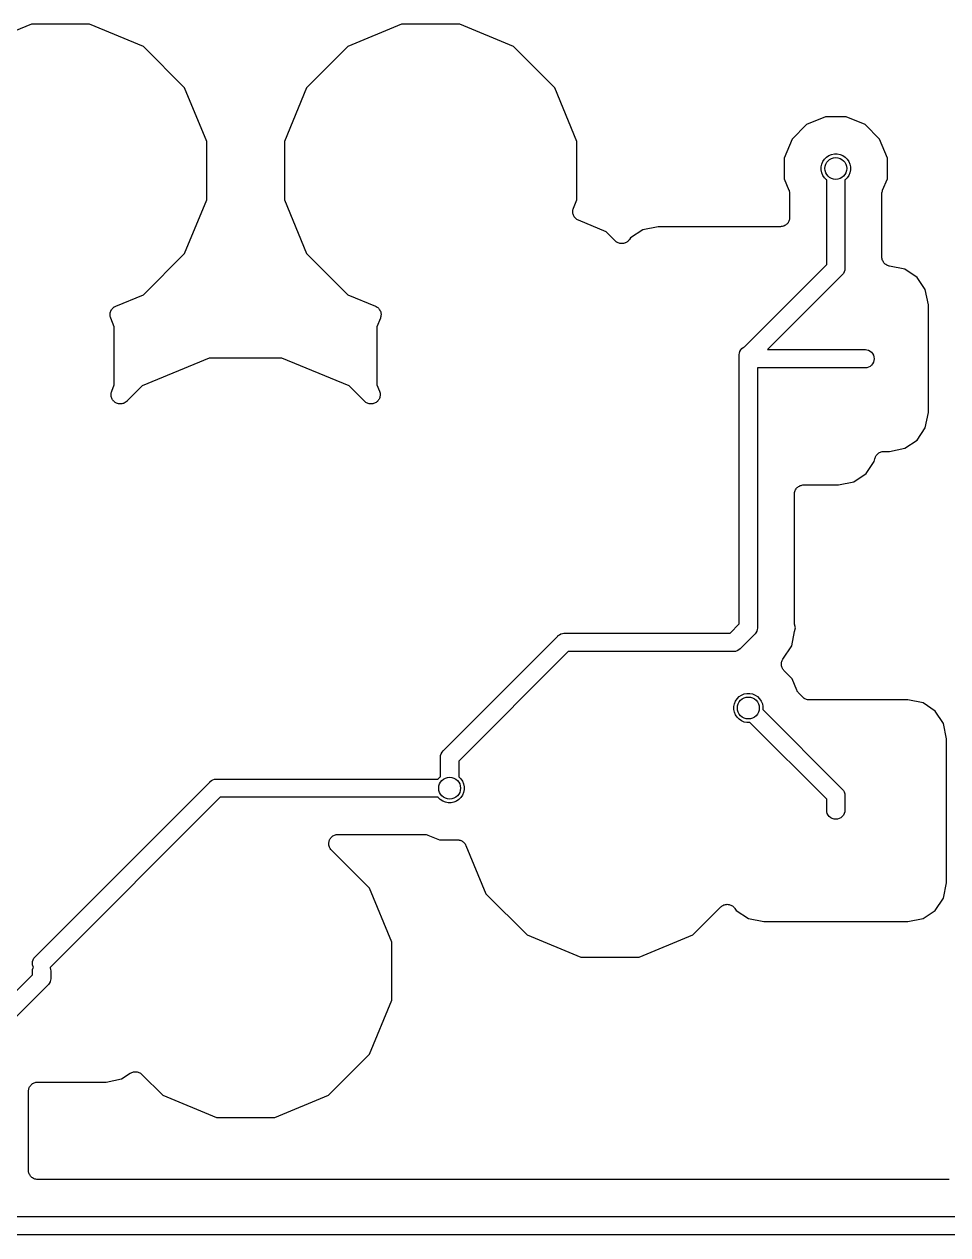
# Model space of a CAD drawing. Extents: x 0.4 to 11.3, y -7.9 to -0.4.
# Drawn here: x 6.124 to 6.624, y -2.194 to -1.54 of the extents above; entities that cross this region are included whole.
import ezdxf

# ---------------------------------------------------------------- set-up
doc = ezdxf.new("R2010")
doc.units = 0
doc.header["$MEASUREMENT"] = 0
doc.layers.add('BLACK', color=7, linetype='CONTINUOUS')

msp = doc.modelspace()

# ---------------------------------------------------------------- linework, layer by layer
at = {"layer": 'BLACK', "linetype": 'CONTINUOUS'}
for p, q in [((6.12837, -1.54024), (6.09931, -1.55227)), ((6.15982, -1.54024), (6.12837, -1.54024)), ((6.18888, -1.55227), (6.15982, -1.54024)), ((6.32837, -1.54024), (6.29931, -1.55227)), ((6.35982, -1.54024), (6.32837, -1.54024)), ((6.38888, -1.55227), (6.35982, -1.54024)), ((6.21111, -1.57451), (6.18888, -1.55227)), ((6.29931, -1.55227), (6.27707, -1.57451)), ((6.41111, -1.57451), (6.38888, -1.55227)), ((6.22315, -1.60357), (6.21111, -1.57451)), ((6.27707, -1.57451), (6.26504, -1.60357)), ((6.42315, -1.60357), (6.41111, -1.57451)), ((6.5472, -1.59448), (6.53936, -1.60232)), ((6.55745, -1.59024), (6.5472, -1.59448)), ((6.56854, -1.59024), (6.55745, -1.59024)), ((6.57878, -1.59448), (6.56854, -1.59024)), ((6.58662, -1.60232), (6.57878, -1.59448)), ((6.22315, -1.63502), (6.22315, -1.60357)), ((6.26504, -1.60357), (6.26504, -1.63502)), ((6.42315, -1.63502), (6.42315, -1.60357)), ((6.53936, -1.60232), (6.53512, -1.61257)), ((6.59087, -1.61257), (6.58662, -1.60232)), ((6.53512, -1.61257), (6.53512, -1.62365)), ((6.55542, -1.61581), (6.55601, -1.61438)), ((6.55601, -1.61438), (6.55688, -1.61309)), ((6.55688, -1.61309), (6.55797, -1.61199)), ((6.55797, -1.61199), (6.55926, -1.61113)), ((6.55926, -1.61113), (6.5607, -1.61054)), ((6.5607, -1.61054), (6.56222, -1.61024)), ((6.56222, -1.61024), (6.56377, -1.61024)), ((6.56377, -1.61024), (6.56529, -1.61054)), ((6.56529, -1.61054), (6.56672, -1.61113)), ((6.56672, -1.61113), (6.56801, -1.61199)), ((6.56801, -1.61199), (6.56911, -1.61309)), ((6.56911, -1.61309), (6.56997, -1.61438)), ((6.56997, -1.61438), (6.57056, -1.61581)), ((6.59087, -1.62365), (6.59087, -1.61257)), ((6.55512, -1.61733), (6.55542, -1.61581)), ((6.55512, -1.61889), (6.55512, -1.61733)), ((6.55542, -1.62041), (6.55512, -1.61889)), ((6.55601, -1.62184), (6.55542, -1.62041)), ((6.57056, -1.62041), (6.56997, -1.62184)), ((6.57056, -1.61581), (6.57087, -1.61733)), ((6.57087, -1.61889), (6.57056, -1.62041)), ((6.57087, -1.61733), (6.57087, -1.61889)), ((6.53512, -1.62365), (6.53769, -1.62986)), ((6.55688, -1.62313), (6.55601, -1.62184)), ((6.55797, -1.62423), (6.55688, -1.62313)), ((6.55807, -1.62429), (6.55797, -1.62423)), ((6.55807, -1.67001), (6.55807, -1.62429)), ((6.56801, -1.62423), (6.56791, -1.62429)), ((6.56791, -1.62429), (6.56791, -1.67181)), ((6.56911, -1.62313), (6.56801, -1.62423)), ((6.56997, -1.62184), (6.56911, -1.62313)), ((6.58829, -1.62986), (6.59087, -1.62365)), ((6.53769, -1.62986), (6.53769, -1.62987)), ((6.53769, -1.62987), (6.53769, -1.62987)), ((6.53769, -1.62987), (6.53769, -1.62987)), ((6.53769, -1.62987), (6.53772, -1.62993)), ((6.53772, -1.62993), (6.53784, -1.63037)), ((6.53784, -1.63037), (6.53798, -1.63081)), ((6.53798, -1.63081), (6.53798, -1.63084)), ((6.53798, -1.63084), (6.53799, -1.63087)), ((6.53799, -1.63087), (6.53803, -1.63132)), ((6.53803, -1.63132), (6.53807, -1.63178)), ((6.53807, -1.63178), (6.53807, -1.64459)), ((6.58791, -1.63171), (6.58796, -1.63125)), ((6.58791, -1.63177), (6.58791, -1.63171)), ((6.58791, -1.63178), (6.58791, -1.63177)), ((6.58791, -1.63177), (6.58791, -1.63177)), ((6.58791, -1.63177), (6.58791, -1.63177)), ((6.58791, -1.66593), (6.58791, -1.63178)), ((6.58796, -1.63125), (6.58801, -1.6308)), ((6.58801, -1.6308), (6.58802, -1.63077)), ((6.58802, -1.63074), (6.58816, -1.6303)), ((6.58802, -1.63077), (6.58802, -1.63074)), ((6.58816, -1.6303), (6.58829, -1.62986)), ((6.21111, -1.66407), (6.22315, -1.63502)), ((6.26504, -1.63502), (6.27707, -1.66407)), ((6.42093, -1.64097), (6.42098, -1.6405)), ((6.42098, -1.6405), (6.42099, -1.64048)), ((6.42099, -1.64046), (6.42113, -1.64002)), ((6.42099, -1.64048), (6.42099, -1.64046)), ((6.42113, -1.64002), (6.42127, -1.63957)), ((6.42127, -1.63957), (6.42315, -1.63502)), ((6.42088, -1.64147), (6.42089, -1.64145)), ((6.42093, -1.64194), (6.42088, -1.64147)), ((6.42089, -1.64144), (6.42093, -1.64097)), ((6.42089, -1.64145), (6.42089, -1.64144)), ((6.42097, -1.64241), (6.42093, -1.64194)), ((6.42098, -1.64242), (6.42097, -1.64241)), ((6.42098, -1.64244), (6.42098, -1.64242)), ((6.42111, -1.64289), (6.42098, -1.64244)), ((6.42125, -1.64334), (6.42111, -1.64289)), ((6.42125, -1.64336), (6.42125, -1.64334)), ((6.42126, -1.64338), (6.42125, -1.64336)), ((6.42148, -1.64379), (6.42126, -1.64338)), ((6.4217, -1.64421), (6.42148, -1.64379)), ((6.42171, -1.64422), (6.4217, -1.64421)), ((6.42172, -1.64424), (6.42171, -1.64422)), ((6.42202, -1.64461), (6.42172, -1.64424)), ((6.42231, -1.64497), (6.42202, -1.64461)), ((6.42232, -1.64498), (6.42231, -1.64497)), ((6.42233, -1.645), (6.42232, -1.64498)), ((6.42269, -1.6453), (6.42233, -1.645)), ((6.42305, -1.6456), (6.42269, -1.6453)), ((6.42307, -1.64561), (6.42305, -1.6456)), ((6.42308, -1.64562), (6.42307, -1.64561)), ((6.4235, -1.64584), (6.42308, -1.64562)), ((6.42391, -1.64607), (6.4235, -1.64584)), ((6.42394, -1.64608), (6.42391, -1.64607)), ((6.42394, -1.64609), (6.42394, -1.64608)), ((6.42394, -1.64608), (6.42394, -1.64608)), ((6.42397, -1.6461), (6.42394, -1.64609)), ((6.43888, -1.65227), (6.42397, -1.6461)), ((6.53744, -1.64697), (6.53722, -1.64738)), ((6.53767, -1.64656), (6.53744, -1.64697)), ((6.53768, -1.64653), (6.53767, -1.64654)), ((6.53767, -1.64654), (6.53767, -1.64656)), ((6.53782, -1.64607), (6.53768, -1.64653)), ((6.53796, -1.64563), (6.53782, -1.64607)), ((6.53797, -1.64559), (6.53796, -1.64561)), ((6.53796, -1.64561), (6.53796, -1.64563)), ((6.53802, -1.64513), (6.53797, -1.64559)), ((6.53807, -1.64466), (6.53802, -1.64513)), ((6.53807, -1.64459), (6.53807, -1.64462)), ((6.53807, -1.64462), (6.53807, -1.64462)), ((6.53807, -1.64462), (6.53807, -1.64463)), ((6.53807, -1.64463), (6.53807, -1.64466)), ((6.44386, -1.65726), (6.43888, -1.65227)), ((6.45873, -1.65124), (6.45212, -1.65566)), ((6.46703, -1.64959), (6.45873, -1.65124)), ((6.53307, -1.64959), (6.46703, -1.64959)), ((6.53354, -1.64954), (6.53307, -1.64959)), ((6.53401, -1.6495), (6.53354, -1.64954)), ((6.53402, -1.6495), (6.53401, -1.6495)), ((6.53404, -1.64949), (6.53402, -1.6495)), ((6.53449, -1.64936), (6.53404, -1.64949)), ((6.53494, -1.64922), (6.53449, -1.64936)), ((6.53496, -1.64922), (6.53494, -1.64922)), ((6.53498, -1.64921), (6.53496, -1.64922)), ((6.53539, -1.64899), (6.53498, -1.64921)), ((6.53581, -1.64877), (6.53539, -1.64899)), ((6.53582, -1.64876), (6.53581, -1.64877)), ((6.53584, -1.64875), (6.53582, -1.64876)), ((6.5362, -1.64846), (6.53584, -1.64875)), ((6.53657, -1.64816), (6.5362, -1.64846)), ((6.53658, -1.64815), (6.53657, -1.64816)), ((6.53659, -1.64814), (6.53658, -1.64815)), ((6.53689, -1.64777), (6.53659, -1.64814)), ((6.5372, -1.64741), (6.53689, -1.64777)), ((6.53722, -1.64738), (6.5372, -1.6474)), ((6.5372, -1.6474), (6.5372, -1.64741)), ((6.44423, -1.65756), (6.44386, -1.65726)), ((6.44459, -1.65786), (6.44423, -1.65756)), ((6.4446, -1.65787), (6.44459, -1.65786)), ((6.44462, -1.65788), (6.4446, -1.65787)), ((6.44503, -1.6581), (6.44462, -1.65788)), ((6.44545, -1.65833), (6.44503, -1.6581)), ((6.44546, -1.65833), (6.44545, -1.65833)), ((6.44548, -1.65834), (6.44546, -1.65833)), ((6.44593, -1.65848), (6.44548, -1.65834)), ((6.44638, -1.65862), (6.44593, -1.65848)), ((6.44639, -1.65862), (6.44638, -1.65862)), ((6.44641, -1.65862), (6.44639, -1.65862)), ((6.44688, -1.65867), (6.44641, -1.65862)), ((6.44735, -1.65872), (6.44688, -1.65867)), ((6.44736, -1.65872), (6.44735, -1.65872)), ((6.44738, -1.65872), (6.44736, -1.65872)), ((6.44785, -1.65868), (6.44738, -1.65872)), ((6.44832, -1.65864), (6.44785, -1.65868)), ((6.44834, -1.65863), (6.44832, -1.65864)), ((6.44835, -1.65863), (6.44834, -1.65863)), ((6.4488, -1.6585), (6.44835, -1.65863)), ((6.44926, -1.65836), (6.4488, -1.6585)), ((6.44927, -1.65836), (6.44926, -1.65836)), ((6.44929, -1.65835), (6.44927, -1.65836)), ((6.44971, -1.65813), (6.44929, -1.65835)), ((6.45012, -1.65791), (6.44971, -1.65813)), ((6.45014, -1.6579), (6.45012, -1.65791)), ((6.45015, -1.6579), (6.45014, -1.6579)), ((6.45052, -1.6576), (6.45015, -1.6579)), ((6.45089, -1.6573), (6.45052, -1.6576)), ((6.4509, -1.65729), (6.45089, -1.6573)), ((6.45091, -1.65728), (6.4509, -1.65729)), ((6.45121, -1.65692), (6.45091, -1.65728)), ((6.45152, -1.65656), (6.45121, -1.65692)), ((6.45153, -1.65653), (6.45152, -1.65656)), ((6.45155, -1.6565), (6.45153, -1.65653)), ((6.45153, -1.65653), (6.45153, -1.65653)), ((6.45153, -1.65653), (6.45153, -1.65653)), ((6.45212, -1.65566), (6.45155, -1.6565)), ((6.18888, -1.68631), (6.21111, -1.66407)), ((6.27707, -1.66407), (6.29931, -1.68631)), ((6.58796, -1.66639), (6.58791, -1.66593)), ((6.588, -1.66686), (6.58796, -1.66639)), ((6.51363, -1.71445), (6.55807, -1.67001)), ((6.56784, -1.67301), (6.56756, -1.67394)), ((6.56791, -1.67229), (6.56784, -1.67301)), ((6.56791, -1.67181), (6.56794, -1.67205)), ((6.56794, -1.67205), (6.56791, -1.67229)), ((6.56791, -1.67229), (6.56791, -1.67229)), ((6.58801, -1.66688), (6.588, -1.66686)), ((6.58801, -1.6669), (6.58801, -1.66688)), ((6.58814, -1.66734), (6.58801, -1.6669)), ((6.58828, -1.6678), (6.58814, -1.66734)), ((6.58828, -1.66781), (6.58828, -1.6678)), ((6.58829, -1.66783), (6.58828, -1.66781)), ((6.58851, -1.66824), (6.58829, -1.66783)), ((6.58873, -1.66866), (6.58851, -1.66824)), ((6.58874, -1.66868), (6.58873, -1.66866)), ((6.58875, -1.66869), (6.58874, -1.66868)), ((6.58904, -1.66906), (6.58875, -1.66869)), ((6.58934, -1.66942), (6.58904, -1.66906)), ((6.58935, -1.66944), (6.58934, -1.66942)), ((6.58937, -1.66945), (6.58935, -1.66944)), ((6.58973, -1.66975), (6.58937, -1.66945)), ((6.59008, -1.67005), (6.58973, -1.66975)), ((6.5901, -1.67006), (6.59008, -1.67005)), ((6.59012, -1.67007), (6.5901, -1.67006)), ((6.59053, -1.67029), (6.59012, -1.67007)), ((6.59094, -1.67052), (6.59053, -1.67029)), ((6.59096, -1.67053), (6.59094, -1.67052)), ((6.59098, -1.67054), (6.59096, -1.67053)), ((6.59142, -1.67067), (6.59098, -1.67054)), ((6.59187, -1.67082), (6.59142, -1.67067)), ((6.59191, -1.67082), (6.59187, -1.67082)), ((6.59191, -1.67083), (6.59191, -1.67082)), ((6.59194, -1.67083), (6.59191, -1.67083)), ((6.59191, -1.67083), (6.59191, -1.67083)), ((6.60032, -1.6725), (6.59194, -1.67083)), ((6.60694, -1.67692), (6.60032, -1.6725)), ((6.5663, -1.6757), (6.52605, -1.71594)), ((6.56649, -1.67554), (6.5663, -1.6757)), ((6.56664, -1.67536), (6.56649, -1.67554)), ((6.5671, -1.67479), (6.56664, -1.67536)), ((6.56664, -1.67536), (6.56664, -1.67536)), ((6.56712, -1.67477), (6.5671, -1.67479)), ((6.56756, -1.67394), (6.56712, -1.67477)), ((6.61136, -1.68353), (6.60694, -1.67692)), ((6.17397, -1.69248), (6.18888, -1.68631)), ((6.29931, -1.68631), (6.31422, -1.69248)), ((6.61301, -1.69183), (6.61136, -1.68353)), ((6.17274, -1.69325), (6.17311, -1.69294)), ((6.17311, -1.69294), (6.17313, -1.69294)), ((6.17313, -1.69294), (6.17314, -1.69292)), ((6.17314, -1.69292), (6.17355, -1.69271)), ((6.17355, -1.69271), (6.17397, -1.69248)), ((6.31422, -1.69248), (6.31425, -1.6925)), ((6.31425, -1.6925), (6.31425, -1.6925)), ((6.31425, -1.6925), (6.31425, -1.6925)), ((6.31425, -1.6925), (6.31428, -1.69251)), ((6.31428, -1.69251), (6.31469, -1.69274)), ((6.31469, -1.69274), (6.31511, -1.69296)), ((6.31511, -1.69296), (6.31512, -1.69297)), ((6.31512, -1.69297), (6.31514, -1.69298)), ((6.61301, -1.7499), (6.61301, -1.69183)), ((6.17088, -1.69708), (6.17089, -1.69706)), ((6.17093, -1.69755), (6.17088, -1.69708)), ((6.17089, -1.69704), (6.17094, -1.69658)), ((6.17089, -1.69706), (6.17089, -1.69704)), ((6.17097, -1.69802), (6.17093, -1.69755)), ((6.17094, -1.69658), (6.17099, -1.69611)), ((6.17097, -1.69803), (6.17097, -1.69802)), ((6.17097, -1.69805), (6.17097, -1.69803)), ((6.17111, -1.6985), (6.17097, -1.69805)), ((6.17099, -1.69607), (6.17113, -1.69563)), ((6.17099, -1.69609), (6.17099, -1.69607)), ((6.17099, -1.69611), (6.17099, -1.69609)), ((6.17124, -1.69895), (6.17111, -1.6985)), ((6.17113, -1.69563), (6.17127, -1.69517)), ((6.17125, -1.69898), (6.17124, -1.69895)), ((6.17125, -1.69899), (6.17125, -1.69898)), ((6.17127, -1.69902), (6.17125, -1.69899)), ((6.17125, -1.69899), (6.17125, -1.69899)), ((6.17127, -1.69517), (6.17128, -1.69516)), ((6.17315, -1.70357), (6.17127, -1.69902)), ((6.17128, -1.69516), (6.17129, -1.69514)), ((6.17129, -1.69514), (6.17151, -1.69473)), ((6.17151, -1.69473), (6.17173, -1.69432)), ((6.17173, -1.69432), (6.17175, -1.6943)), ((6.17175, -1.69429), (6.17205, -1.69393)), ((6.17175, -1.6943), (6.17175, -1.69429)), ((6.17205, -1.69393), (6.17236, -1.69356)), ((6.17236, -1.69356), (6.17237, -1.69355)), ((6.17237, -1.69355), (6.17238, -1.69354)), ((6.17238, -1.69354), (6.17274, -1.69325)), ((6.31692, -1.69902), (6.31504, -1.70357)), ((6.31514, -1.69298), (6.31549, -1.69329)), ((6.31549, -1.69329), (6.31586, -1.69359)), ((6.31586, -1.69359), (6.31587, -1.6936)), ((6.31587, -1.6936), (6.31588, -1.69361)), ((6.31588, -1.69361), (6.31617, -1.69398)), ((6.31617, -1.69398), (6.31647, -1.69434)), ((6.31647, -1.69434), (6.31648, -1.69436)), ((6.31648, -1.69436), (6.31649, -1.69437)), ((6.31649, -1.69437), (6.31671, -1.69479)), ((6.31671, -1.69479), (6.31693, -1.69521)), ((6.31706, -1.69857), (6.31692, -1.69902)), ((6.31693, -1.69521), (6.31694, -1.69522)), ((6.31694, -1.69522), (6.31694, -1.69524)), ((6.31694, -1.69524), (6.31708, -1.69569)), ((6.3172, -1.69812), (6.31706, -1.69857)), ((6.31708, -1.69569), (6.31721, -1.69614)), ((6.31721, -1.69808), (6.3172, -1.6981)), ((6.3172, -1.6981), (6.3172, -1.69812)), ((6.31721, -1.69614), (6.31721, -1.69616)), ((6.31721, -1.69616), (6.31722, -1.69618)), ((6.31725, -1.69761), (6.31721, -1.69808)), ((6.31722, -1.69618), (6.31726, -1.69664)), ((6.3173, -1.69715), (6.31725, -1.69761)), ((6.31726, -1.69664), (6.3173, -1.69711)), ((6.3173, -1.69711), (6.3173, -1.69713)), ((6.3173, -1.69713), (6.3173, -1.69715)), ((6.17315, -1.73502), (6.17315, -1.70357)), ((6.31504, -1.70357), (6.31504, -1.73502)), ((6.5108, -1.71929), (6.51083, -1.71905)), ((6.51083, -1.71866), (6.5109, -1.71793)), ((6.51083, -1.71905), (6.51083, -1.71866)), ((6.5109, -1.71793), (6.51118, -1.71701)), ((6.51118, -1.71701), (6.51164, -1.71615)), ((6.51164, -1.71615), (6.51225, -1.7154)), ((6.51225, -1.7154), (6.513, -1.71479)), ((6.513, -1.71479), (6.51363, -1.71445)), ((6.52605, -1.71594), (6.57898, -1.71594)), ((6.57898, -1.71594), (6.5797, -1.71602)), ((6.5797, -1.71602), (6.58063, -1.7163)), ((6.58063, -1.7163), (6.58149, -1.71675)), ((6.58149, -1.71675), (6.58224, -1.71737)), ((6.58224, -1.71737), (6.58285, -1.71812)), ((6.58285, -1.71812), (6.58331, -1.71897)), ((6.58331, -1.71897), (6.58359, -1.7199)), ((6.22445, -1.72055), (6.18816, -1.73558)), ((6.26374, -1.72055), (6.22445, -1.72055)), ((6.30003, -1.73558), (6.26374, -1.72055)), ((6.51083, -1.71953), (6.5108, -1.71929)), ((6.51083, -1.8641), (6.51083, -1.71953)), ((6.58063, -1.72543), (6.5797, -1.72572)), ((6.58149, -1.72498), (6.58063, -1.72543)), ((6.58224, -1.72436), (6.58149, -1.72498)), ((6.58285, -1.72361), (6.58224, -1.72436)), ((6.58331, -1.72276), (6.58285, -1.72361)), ((6.58359, -1.72183), (6.58331, -1.72276)), ((6.58359, -1.7199), (6.58369, -1.72087)), ((6.58369, -1.72087), (6.58359, -1.72183)), ((6.57898, -1.72579), (6.52067, -1.72579)), ((6.52067, -1.72579), (6.52067, -1.8659)), ((6.5797, -1.72572), (6.57898, -1.72579)), ((6.17161, -1.73885), (6.17175, -1.73839)), ((6.17175, -1.73839), (6.17315, -1.73502)), ((6.18816, -1.73558), (6.17991, -1.74384)), ((6.30828, -1.74384), (6.30003, -1.73558)), ((6.31504, -1.73502), (6.31644, -1.73839)), ((6.31644, -1.73839), (6.31646, -1.73845)), ((6.31646, -1.73845), (6.31646, -1.73845)), ((6.31646, -1.73845), (6.31646, -1.73845)), ((6.31646, -1.73845), (6.31646, -1.73845)), ((6.31646, -1.73845), (6.3166, -1.73892)), ((6.17137, -1.74029), (6.17142, -1.7398)), ((6.17142, -1.74079), (6.17137, -1.74029)), ((6.17137, -1.74029), (6.17137, -1.74029)), ((6.17137, -1.74029), (6.17137, -1.74029)), ((6.17142, -1.7398), (6.17147, -1.73932)), ((6.17146, -1.74126), (6.17142, -1.74079)), ((6.17147, -1.74127), (6.17146, -1.74126)), ((6.17146, -1.74126), (6.17146, -1.74126)), ((6.17147, -1.73932), (6.17161, -1.73885)), ((6.17147, -1.73932), (6.17147, -1.73932)), ((6.17147, -1.73932), (6.17147, -1.73932)), ((6.1716, -1.74172), (6.17147, -1.74127)), ((6.17174, -1.74219), (6.1716, -1.74172)), ((6.17174, -1.7422), (6.17174, -1.74219)), ((6.17175, -1.7422), (6.17174, -1.7422)), ((6.17196, -1.74261), (6.17175, -1.7422)), ((6.1722, -1.74306), (6.17196, -1.74261)), ((6.1725, -1.74343), (6.1722, -1.74306)), ((6.1722, -1.74306), (6.1722, -1.74306)), ((6.1722, -1.74306), (6.1722, -1.74306)), ((6.17281, -1.74381), (6.1725, -1.74343)), ((6.17281, -1.74382), (6.17281, -1.74381)), ((6.17282, -1.74382), (6.17281, -1.74382)), ((6.17319, -1.74413), (6.17282, -1.74382)), ((6.17356, -1.74444), (6.17319, -1.74413)), ((6.17357, -1.74444), (6.17356, -1.74444)), ((6.17356, -1.74444), (6.17356, -1.74444)), ((6.17399, -1.74467), (6.17357, -1.74444)), ((6.17442, -1.74491), (6.17399, -1.74467)), ((6.17443, -1.74491), (6.17442, -1.74491)), ((6.17442, -1.74491), (6.17442, -1.74491)), ((6.17488, -1.74505), (6.17443, -1.74491)), ((6.17535, -1.7452), (6.17488, -1.74505)), ((6.17536, -1.7452), (6.17535, -1.7452)), ((6.17535, -1.7452), (6.17535, -1.7452)), ((6.17584, -1.74525), (6.17536, -1.7452)), ((6.17632, -1.7453), (6.17584, -1.74525)), ((6.17681, -1.74526), (6.17633, -1.7453)), ((6.17729, -1.74522), (6.17681, -1.74526)), ((6.1773, -1.74522), (6.17729, -1.74522)), ((6.17776, -1.74508), (6.1773, -1.74522)), ((6.1773, -1.74522), (6.1773, -1.74522)), ((6.17823, -1.74495), (6.17776, -1.74508)), ((6.17824, -1.74494), (6.17823, -1.74494)), ((6.17823, -1.74494), (6.17823, -1.74495)), ((6.17866, -1.74472), (6.17824, -1.74494)), ((6.17909, -1.7445), (6.17866, -1.74472)), ((6.1791, -1.74449), (6.17909, -1.7445)), ((6.17948, -1.74419), (6.1791, -1.74449)), ((6.1791, -1.74449), (6.1791, -1.74449)), ((6.17986, -1.74389), (6.17948, -1.74419)), ((6.17991, -1.74384), (6.17986, -1.74388)), ((6.17986, -1.74388), (6.17986, -1.74388)), ((6.17986, -1.74388), (6.17986, -1.74388)), ((6.17986, -1.74388), (6.17986, -1.74389)), ((6.30866, -1.74415), (6.30828, -1.74384)), ((6.30903, -1.74445), (6.30866, -1.74415)), ((6.30903, -1.74446), (6.30903, -1.74445)), ((6.30904, -1.74446), (6.30903, -1.74446)), ((6.30946, -1.74468), (6.30904, -1.74446)), ((6.30989, -1.74492), (6.30946, -1.74468)), ((6.3099, -1.74492), (6.30989, -1.74492)), ((6.30989, -1.74492), (6.30989, -1.74492)), ((6.31037, -1.74507), (6.3099, -1.74492)), ((6.31082, -1.7452), (6.31037, -1.74507)), ((6.31083, -1.7452), (6.31082, -1.7452)), ((6.31082, -1.7452), (6.31082, -1.7452)), ((6.31132, -1.74525), (6.31083, -1.7452)), ((6.31179, -1.7453), (6.31132, -1.74525)), ((6.31227, -1.74526), (6.3118, -1.7453)), ((6.31276, -1.74521), (6.31227, -1.74526)), ((6.31277, -1.74521), (6.31276, -1.74521)), ((6.31323, -1.74507), (6.31277, -1.74521)), ((6.31277, -1.74521), (6.31277, -1.74521)), ((6.3137, -1.74494), (6.31323, -1.74507)), ((6.31371, -1.74493), (6.3137, -1.74493)), ((6.3137, -1.74493), (6.3137, -1.74494)), ((6.31415, -1.7447), (6.31371, -1.74493)), ((6.31456, -1.74448), (6.31415, -1.7447)), ((6.31457, -1.74448), (6.31456, -1.74448)), ((6.31497, -1.74416), (6.31457, -1.74448)), ((6.31457, -1.74448), (6.31457, -1.74448)), ((6.31532, -1.74387), (6.31497, -1.74416)), ((6.31533, -1.74386), (6.31532, -1.74387)), ((6.31532, -1.74387), (6.31532, -1.74387)), ((6.31565, -1.74348), (6.31533, -1.74386)), ((6.31595, -1.74312), (6.31565, -1.74348)), ((6.31619, -1.74269), (6.31595, -1.74311)), ((6.31595, -1.74311), (6.31595, -1.74312)), ((6.31595, -1.74312), (6.31595, -1.74312)), ((6.31642, -1.74227), (6.31619, -1.74269)), ((6.31657, -1.74179), (6.31642, -1.74226)), ((6.31642, -1.74226), (6.31642, -1.74226)), ((6.31642, -1.74226), (6.31642, -1.74227)), ((6.31671, -1.74133), (6.31657, -1.74179)), ((6.3166, -1.73892), (6.31673, -1.73938)), ((6.31677, -1.74083), (6.31671, -1.74133)), ((6.31671, -1.74133), (6.31671, -1.74133)), ((6.31671, -1.74133), (6.31671, -1.74133)), ((6.31673, -1.73938), (6.31673, -1.73939)), ((6.31673, -1.73939), (6.31673, -1.73939)), ((6.31673, -1.73939), (6.31677, -1.73986)), ((6.31677, -1.73986), (6.31682, -1.74036)), ((6.31682, -1.74036), (6.31677, -1.74083)), ((6.31682, -1.74036), (6.31682, -1.74036)), ((6.31682, -1.74036), (6.31682, -1.74036)), ((6.17633, -1.7453), (6.17632, -1.7453)), ((6.17632, -1.7453), (6.17632, -1.7453)), ((6.3118, -1.7453), (6.31179, -1.7453)), ((6.3118, -1.7453), (6.3118, -1.7453)), ((6.61136, -1.7582), (6.61301, -1.7499)), ((6.60694, -1.76481), (6.61136, -1.7582)), ((6.60032, -1.76923), (6.60694, -1.76481)), ((6.58667, -1.77148), (6.58708, -1.77126)), ((6.58708, -1.77126), (6.5871, -1.77126)), ((6.5871, -1.77126), (6.58711, -1.77125)), ((6.58711, -1.77125), (6.58757, -1.77111)), ((6.58757, -1.77111), (6.58801, -1.77098)), ((6.58801, -1.77098), (6.58803, -1.77098)), ((6.58803, -1.77098), (6.58805, -1.77097)), ((6.58805, -1.77097), (6.58852, -1.77093)), ((6.58852, -1.77093), (6.58898, -1.77088)), ((6.58898, -1.77088), (6.59203, -1.77088)), ((6.59203, -1.77088), (6.60032, -1.76923)), ((6.57938, -1.78292), (6.5838, -1.77631)), ((6.5838, -1.77631), (6.58408, -1.77491)), ((6.58408, -1.77488), (6.58409, -1.77484)), ((6.58408, -1.77491), (6.58408, -1.77488)), ((6.58408, -1.77488), (6.58408, -1.77488)), ((6.58408, -1.77488), (6.58408, -1.77488)), ((6.58409, -1.77484), (6.58424, -1.77439)), ((6.58424, -1.77439), (6.58437, -1.77395)), ((6.58437, -1.77395), (6.58438, -1.77393)), ((6.58438, -1.77393), (6.58439, -1.77391)), ((6.58439, -1.77391), (6.58462, -1.7735)), ((6.58462, -1.7735), (6.58484, -1.77309)), ((6.58484, -1.77309), (6.58485, -1.77307)), ((6.58485, -1.77307), (6.58486, -1.77306)), ((6.58486, -1.77306), (6.58516, -1.7727)), ((6.58516, -1.7727), (6.58546, -1.77234)), ((6.58546, -1.77234), (6.58547, -1.77232)), ((6.58547, -1.77232), (6.58549, -1.77231)), ((6.58549, -1.77231), (6.58585, -1.77201)), ((6.58585, -1.77201), (6.58622, -1.77172)), ((6.58622, -1.77172), (6.58623, -1.77171)), ((6.58623, -1.77171), (6.58625, -1.7717)), ((6.58625, -1.7717), (6.58667, -1.77148)), ((6.57276, -1.78734), (6.57938, -1.78292)), ((6.54154, -1.79117), (6.54185, -1.79081)), ((6.54185, -1.79081), (6.54215, -1.79045)), ((6.54215, -1.79045), (6.54216, -1.79043)), ((6.54216, -1.79043), (6.54217, -1.79042)), ((6.54217, -1.79042), (6.54254, -1.79013)), ((6.54254, -1.79013), (6.5429, -1.78983)), ((6.5429, -1.78983), (6.54292, -1.78982)), ((6.54292, -1.78982), (6.54293, -1.78981)), ((6.54293, -1.78981), (6.54335, -1.78959)), ((6.54335, -1.78959), (6.54376, -1.78937)), ((6.54376, -1.78937), (6.54378, -1.78937)), ((6.54378, -1.78937), (6.5438, -1.78936)), ((6.5438, -1.78936), (6.54425, -1.78923)), ((6.54425, -1.78923), (6.5447, -1.78909)), ((6.5447, -1.78909), (6.54472, -1.78909)), ((6.54472, -1.78909), (6.54473, -1.78908)), ((6.54473, -1.78908), (6.5452, -1.78904)), ((6.5452, -1.78904), (6.54567, -1.78899)), ((6.54567, -1.78899), (6.56447, -1.78899)), ((6.56447, -1.78899), (6.57276, -1.78734)), ((6.54067, -1.79392), (6.54072, -1.79345)), ((6.54067, -1.79396), (6.54067, -1.79392)), ((6.54067, -1.79399), (6.54067, -1.79396)), ((6.54067, -1.79396), (6.54067, -1.79396)), ((6.54067, -1.79396), (6.54067, -1.79396)), ((6.54067, -1.86319), (6.54067, -1.79399)), ((6.54072, -1.79345), (6.54077, -1.79299)), ((6.54077, -1.79299), (6.54078, -1.79297)), ((6.54078, -1.79295), (6.54092, -1.79251)), ((6.54078, -1.79297), (6.54078, -1.79295)), ((6.54092, -1.79251), (6.54106, -1.79206)), ((6.54106, -1.79206), (6.54107, -1.79204)), ((6.54107, -1.79202), (6.5413, -1.79161)), ((6.54107, -1.79204), (6.54107, -1.79202)), ((6.5413, -1.79161), (6.54152, -1.7912)), ((6.54152, -1.7912), (6.54154, -1.79118)), ((6.54154, -1.79118), (6.54154, -1.79117)), ((6.41362, -1.8699), (6.41448, -1.86945)), ((6.41448, -1.86945), (6.4154, -1.86917)), ((6.4154, -1.86917), (6.41613, -1.86909)), ((6.41613, -1.86909), (6.41637, -1.86907)), ((6.41613, -1.86909), (6.41613, -1.86909)), ((6.41637, -1.86907), (6.41661, -1.86909)), ((6.41661, -1.86909), (6.50584, -1.86909)), ((6.50584, -1.86909), (6.51083, -1.8641)), ((6.51941, -1.86943), (6.51924, -1.86964)), ((6.51986, -1.86889), (6.51941, -1.86943)), ((6.52032, -1.86803), (6.51986, -1.86889)), ((6.52035, -1.86791), (6.52032, -1.86803)), ((6.5206, -1.86711), (6.52035, -1.86791)), ((6.52067, -1.86638), (6.5206, -1.86711)), ((6.52067, -1.8659), (6.52069, -1.86614)), ((6.52069, -1.86614), (6.52067, -1.86638)), ((6.52067, -1.86638), (6.52067, -1.86638)), ((6.53922, -1.87587), (6.54077, -1.86811)), ((6.54071, -1.86365), (6.54067, -1.86319)), ((6.54075, -1.8641), (6.54071, -1.86365)), ((6.54077, -1.86417), (6.54075, -1.8641)), ((6.54116, -1.86614), (6.54077, -1.86417)), ((6.54077, -1.86811), (6.54116, -1.86614)), ((6.54077, -1.86811), (6.54077, -1.86811)), ((6.35102, -1.9324), (6.41272, -1.87071)), ((6.41272, -1.87071), (6.41287, -1.87052)), ((6.41287, -1.87052), (6.41306, -1.87037)), ((6.41306, -1.87037), (6.41362, -1.8699)), ((6.41306, -1.87037), (6.41306, -1.87037)), ((6.41362, -1.8699), (6.41362, -1.8699)), ((6.41362, -1.8699), (6.41362, -1.8699)), ((6.51906, -1.86979), (6.51152, -1.87732)), ((6.51924, -1.86964), (6.51906, -1.86979)), ((6.53444, -1.88303), (6.53922, -1.87587)), ((6.41841, -1.87894), (6.35925, -1.93809)), ((6.50763, -1.87894), (6.41841, -1.87894)), ((6.50787, -1.87896), (6.50763, -1.87894)), ((6.50812, -1.87894), (6.50787, -1.87896)), ((6.50884, -1.87887), (6.50812, -1.87894)), ((6.50812, -1.87894), (6.50812, -1.87894)), ((6.50977, -1.87858), (6.50884, -1.87887)), ((6.51062, -1.87813), (6.50977, -1.87858)), ((6.51137, -1.87751), (6.51062, -1.87813)), ((6.51152, -1.87732), (6.51137, -1.87751)), ((6.5336, -1.88575), (6.53365, -1.88529)), ((6.5336, -1.88577), (6.5336, -1.88575)), ((6.5336, -1.88579), (6.5336, -1.88577)), ((6.53364, -1.88626), (6.5336, -1.88579)), ((6.53368, -1.88672), (6.53364, -1.88626)), ((6.53365, -1.88529), (6.53369, -1.88482)), ((6.53369, -1.88674), (6.53368, -1.88672)), ((6.53369, -1.88482), (6.5337, -1.8848)), ((6.53369, -1.88676), (6.53369, -1.88674)), ((6.53382, -1.88721), (6.53369, -1.88676)), ((6.5337, -1.88478), (6.53384, -1.88433)), ((6.5337, -1.8848), (6.5337, -1.88478)), ((6.53395, -1.88766), (6.53382, -1.88721)), ((6.53384, -1.88433), (6.53398, -1.88389)), ((6.53396, -1.88768), (6.53395, -1.88766)), ((6.53397, -1.8877), (6.53396, -1.88768)), ((6.53419, -1.88811), (6.53397, -1.8877)), ((6.53398, -1.88389), (6.53399, -1.88387)), ((6.53399, -1.88385), (6.53422, -1.88344)), ((6.53399, -1.88387), (6.53399, -1.88385)), ((6.5344, -1.88853), (6.53419, -1.88811)), ((6.53422, -1.88344), (6.53444, -1.88303)), ((6.53441, -1.88854), (6.5344, -1.88853)), ((6.53442, -1.88856), (6.53441, -1.88854)), ((6.53472, -1.88892), (6.53442, -1.88856)), ((6.53501, -1.88929), (6.53472, -1.88892)), ((6.53504, -1.88932), (6.53501, -1.88929)), ((6.53506, -1.88934), (6.53504, -1.88932)), ((6.53504, -1.88932), (6.53504, -1.88932)), ((6.53504, -1.88932), (6.53504, -1.88932)), ((6.53938, -1.89366), (6.53506, -1.88934)), ((6.54195, -1.89987), (6.53938, -1.89366)), ((6.51202, -1.90247), (6.51345, -1.90188)), ((6.51345, -1.90188), (6.51497, -1.90157)), ((6.51497, -1.90157), (6.51652, -1.90157)), ((6.51652, -1.90157), (6.51804, -1.90188)), ((6.51804, -1.90188), (6.51948, -1.90247)), ((6.54217, -1.90027), (6.54195, -1.89987)), ((6.54238, -1.90068), (6.54217, -1.90027)), ((6.5424, -1.9007), (6.54238, -1.90068)), ((6.54241, -1.90073), (6.5424, -1.9007)), ((6.5427, -1.90108), (6.54241, -1.90073)), ((6.54299, -1.90144), (6.5427, -1.90108)), ((6.54303, -1.90148), (6.54299, -1.90144)), ((6.54303, -1.90149), (6.54303, -1.90148)), ((6.54518, -1.90364), (6.54303, -1.90149)), ((6.54303, -1.90149), (6.54303, -1.90149)), ((6.54303, -1.90149), (6.54303, -1.90149)), ((6.50787, -1.90867), (6.50818, -1.90715)), ((6.50787, -1.91022), (6.50787, -1.90867)), ((6.50818, -1.90715), (6.50877, -1.90572)), ((6.50877, -1.90572), (6.50963, -1.90443)), ((6.50963, -1.90443), (6.51073, -1.90333)), ((6.51073, -1.90333), (6.51202, -1.90247)), ((6.51948, -1.90247), (6.52077, -1.90333)), ((6.52077, -1.90333), (6.52186, -1.90443)), ((6.52186, -1.90443), (6.52273, -1.90572)), ((6.52273, -1.90572), (6.52332, -1.90715)), ((6.52332, -1.90715), (6.52362, -1.90867)), ((6.52362, -1.90867), (6.52362, -1.91022)), ((6.54554, -1.90393), (6.54518, -1.90364)), ((6.54589, -1.90423), (6.54554, -1.90393)), ((6.54591, -1.90424), (6.54589, -1.90423)), ((6.54593, -1.90426), (6.54591, -1.90424)), ((6.54634, -1.90447), (6.54593, -1.90426)), ((6.54675, -1.9047), (6.54634, -1.90447)), ((6.54677, -1.9047), (6.54675, -1.9047)), ((6.54679, -1.90472), (6.54677, -1.9047)), ((6.54724, -1.90485), (6.54679, -1.90472)), ((6.54768, -1.90499), (6.54724, -1.90485)), ((6.5477, -1.90499), (6.54768, -1.90499)), ((6.54773, -1.905), (6.5477, -1.90499)), ((6.54819, -1.90505), (6.54773, -1.905)), ((6.54865, -1.9051), (6.54819, -1.90505)), ((6.5487, -1.9051), (6.54865, -1.9051)), ((6.54871, -1.9051), (6.5487, -1.9051)), ((6.5487, -1.9051), (6.5487, -1.9051)), ((6.5487, -1.9051), (6.5487, -1.9051)), ((6.60187, -1.9051), (6.54871, -1.9051)), ((6.61017, -1.90675), (6.60187, -1.9051)), ((6.61678, -1.91117), (6.61017, -1.90675)), ((6.50818, -1.91175), (6.50787, -1.91022)), ((6.50877, -1.91318), (6.50818, -1.91175)), ((6.50963, -1.91447), (6.50877, -1.91318)), ((6.51073, -1.91556), (6.50963, -1.91447)), ((6.52362, -1.91022), (6.5236, -1.91034)), ((6.5236, -1.91034), (6.5663, -1.95304)), ((6.6212, -1.91779), (6.61678, -1.91117)), ((6.51202, -1.91643), (6.51073, -1.91556)), ((6.51345, -1.91702), (6.51202, -1.91643)), ((6.51497, -1.91732), (6.51345, -1.91702)), ((6.51652, -1.91732), (6.51497, -1.91732)), ((6.51664, -1.9173), (6.51652, -1.91732)), ((6.55807, -1.95873), (6.51664, -1.9173)), ((6.62285, -1.92608), (6.6212, -1.91779)), ((6.62285, -2.00384), (6.62285, -1.92608)), ((6.34948, -1.93509), (6.34976, -1.93416)), ((6.34976, -1.93416), (6.35022, -1.93331)), ((6.35022, -1.93331), (6.35083, -1.93256)), ((6.35083, -1.93256), (6.35102, -1.9324)), ((6.34939, -1.93605), (6.34941, -1.93581)), ((6.34941, -1.93629), (6.34939, -1.93605)), ((6.34941, -1.93581), (6.34948, -1.93509)), ((6.34941, -1.93581), (6.34941, -1.93581)), ((6.34941, -1.94657), (6.34941, -1.93629)), ((6.35925, -1.93809), (6.35925, -1.94657)), ((6.22738, -1.94791), (6.2281, -1.94783)), ((6.2281, -1.94783), (6.22811, -1.94783)), ((6.22811, -1.94783), (6.22835, -1.94781)), ((6.22835, -1.94781), (6.22859, -1.94783)), ((6.22859, -1.94783), (6.34815, -1.94783)), ((6.34815, -1.94783), (6.34821, -1.94774)), ((6.34821, -1.94774), (6.34931, -1.94664)), ((6.34931, -1.94664), (6.34941, -1.94657)), ((6.35925, -1.94657), (6.35935, -1.94664)), ((6.35935, -1.94664), (6.36045, -1.94774)), ((6.36045, -1.94774), (6.36131, -1.94903)), ((6.13021, -2.04394), (6.2247, -1.94945)), ((6.2247, -1.94945), (6.22485, -1.94926)), ((6.22485, -1.94926), (6.22504, -1.94911)), ((6.22504, -1.94911), (6.2256, -1.94864)), ((6.22504, -1.94911), (6.22504, -1.94911)), ((6.2256, -1.94864), (6.22595, -1.94846)), ((6.22595, -1.94846), (6.22645, -1.94819)), ((6.22645, -1.94819), (6.22738, -1.94791)), ((6.36131, -1.94903), (6.3619, -1.95046)), ((6.3619, -1.95046), (6.3622, -1.95198)), ((6.3622, -1.95353), (6.3619, -1.95505)), ((6.3622, -1.95198), (6.3622, -1.95353)), ((6.5663, -1.95304), (6.56649, -1.9532)), ((6.56649, -1.9532), (6.56664, -1.95338)), ((6.56664, -1.95338), (6.56664, -1.95338)), ((6.56664, -1.95338), (6.567, -1.95382)), ((6.567, -1.95382), (6.5671, -1.95395)), ((6.5671, -1.95395), (6.56756, -1.9548)), ((6.23038, -1.95768), (6.13841, -2.04965)), ((6.34815, -1.95768), (6.23038, -1.95768)), ((6.34821, -1.95778), (6.34815, -1.95768)), ((6.34931, -1.95887), (6.34821, -1.95778)), ((6.3506, -1.95973), (6.34931, -1.95887)), ((6.35203, -1.96033), (6.3506, -1.95973)), ((6.35356, -1.96063), (6.35203, -1.96033)), ((6.35511, -1.96063), (6.35356, -1.96063)), ((6.35663, -1.96033), (6.35511, -1.96063)), ((6.35806, -1.95973), (6.35663, -1.96033)), ((6.35935, -1.95887), (6.35806, -1.95973)), ((6.36045, -1.95778), (6.35935, -1.95887)), ((6.36131, -1.95649), (6.36045, -1.95778)), ((6.3619, -1.95505), (6.36131, -1.95649)), ((6.55807, -1.96481), (6.55807, -1.95873)), ((6.56756, -1.9548), (6.56784, -1.95573)), ((6.56784, -1.95573), (6.56791, -1.95645)), ((6.56791, -1.95645), (6.56791, -1.95645)), ((6.56791, -1.95645), (6.56794, -1.95669)), ((6.56794, -1.95669), (6.56791, -1.95693)), ((6.56791, -1.95693), (6.56791, -1.96481)), ((6.55814, -1.96553), (6.55807, -1.96481)), ((6.55842, -1.96646), (6.55814, -1.96553)), ((6.55888, -1.96731), (6.55842, -1.96646)), ((6.5595, -1.96806), (6.55888, -1.96731)), ((6.5671, -1.96731), (6.56649, -1.96806)), ((6.56756, -1.96646), (6.5671, -1.96731)), ((6.56784, -1.96553), (6.56756, -1.96646)), ((6.56791, -1.96481), (6.56784, -1.96553)), ((6.56024, -1.96868), (6.5595, -1.96806)), ((6.5611, -1.96914), (6.56024, -1.96868)), ((6.56203, -1.96942), (6.5611, -1.96914)), ((6.56299, -1.96951), (6.56203, -1.96942)), ((6.56396, -1.96942), (6.56299, -1.96951)), ((6.56488, -1.96914), (6.56396, -1.96942)), ((6.56574, -1.96868), (6.56488, -1.96914)), ((6.56649, -1.96806), (6.56574, -1.96868)), ((6.28947, -1.98072), (6.2897, -1.9803)), ((6.2897, -1.9803), (6.28992, -1.97988)), ((6.28992, -1.97988), (6.28993, -1.97987)), ((6.28993, -1.97987), (6.29024, -1.9795)), ((6.28993, -1.97987), (6.28993, -1.97987)), ((6.29024, -1.9795), (6.29055, -1.97913)), ((6.29055, -1.97913), (6.29055, -1.97912)), ((6.29055, -1.97912), (6.29056, -1.97912)), ((6.29056, -1.97912), (6.29093, -1.97881)), ((6.29093, -1.97881), (6.2913, -1.97851)), ((6.2913, -1.97851), (6.29131, -1.97851)), ((6.29131, -1.97851), (6.29132, -1.9785)), ((6.29132, -1.9785), (6.29174, -1.97828)), ((6.29174, -1.97828), (6.29216, -1.97805)), ((6.29216, -1.97805), (6.29217, -1.97805)), ((6.29217, -1.97805), (6.29218, -1.97805)), ((6.29218, -1.97805), (6.29264, -1.97791)), ((6.29264, -1.97791), (6.2931, -1.97777)), ((6.2931, -1.97777), (6.29311, -1.97777)), ((6.29311, -1.97777), (6.29359, -1.97772)), ((6.29311, -1.97777), (6.29311, -1.97777)), ((6.29359, -1.97772), (6.29407, -1.97768)), ((6.29407, -1.97768), (6.34066, -1.97768)), ((6.34066, -1.97768), (6.34067, -1.97768)), ((6.34067, -1.97768), (6.34067, -1.97768)), ((6.34067, -1.97768), (6.34067, -1.97768)), ((6.34067, -1.97768), (6.34073, -1.97768)), ((6.34073, -1.97768), (6.34119, -1.97773)), ((6.34119, -1.97773), (6.34164, -1.97777)), ((6.34164, -1.97777), (6.34167, -1.97778)), ((6.34167, -1.97778), (6.3417, -1.97779)), ((6.3417, -1.97779), (6.34214, -1.97792)), ((6.34214, -1.97792), (6.34258, -1.97806)), ((6.34258, -1.97806), (6.34879, -1.98063)), ((6.28907, -1.98262), (6.28912, -1.98215)), ((6.28907, -1.98263), (6.28907, -1.98262)), ((6.28907, -1.98264), (6.28907, -1.98263)), ((6.28911, -1.98312), (6.28907, -1.98264)), ((6.28915, -1.9836), (6.28911, -1.98312)), ((6.28912, -1.98215), (6.28917, -1.98167)), ((6.28916, -1.98361), (6.28915, -1.9836)), ((6.28929, -1.98407), (6.28916, -1.98361)), ((6.28916, -1.98361), (6.28916, -1.98361)), ((6.28917, -1.98165), (6.28932, -1.9812)), ((6.28917, -1.98166), (6.28917, -1.98165)), ((6.28917, -1.98167), (6.28917, -1.98166)), ((6.28943, -1.98453), (6.28929, -1.98407)), ((6.28932, -1.9812), (6.28946, -1.98074)), ((6.28943, -1.98454), (6.28943, -1.98453)), ((6.28943, -1.98455), (6.28943, -1.98454)), ((6.28966, -1.98498), (6.28943, -1.98455)), ((6.28946, -1.98073), (6.28947, -1.98072)), ((6.28946, -1.98074), (6.28946, -1.98073)), ((6.28988, -1.9854), (6.28966, -1.98498)), ((6.28988, -1.98541), (6.28988, -1.9854)), ((6.29019, -1.98579), (6.28988, -1.98541)), ((6.28988, -1.98541), (6.28988, -1.98541)), ((6.29048, -1.98616), (6.29019, -1.98579)), ((6.2905, -1.98617), (6.29048, -1.98616)), ((6.2905, -1.98618), (6.2905, -1.98617)), ((6.29053, -1.98621), (6.2905, -1.98618)), ((6.2905, -1.98618), (6.2905, -1.98618)), ((6.31111, -2.00679), (6.29053, -1.98621)), ((6.34879, -1.98063), (6.35853, -1.98063)), ((6.35853, -1.98063), (6.35855, -1.98063)), ((6.35855, -1.98063), (6.35855, -1.98063)), ((6.35855, -1.98063), (6.35855, -1.98063)), ((6.35855, -1.98063), (6.3586, -1.98063)), ((6.3586, -1.98063), (6.35906, -1.98068)), ((6.35906, -1.98068), (6.35952, -1.98073)), ((6.35952, -1.98073), (6.35954, -1.98074)), ((6.35954, -1.98074), (6.35957, -1.98074)), ((6.35957, -1.98074), (6.36001, -1.98088)), ((6.36001, -1.98088), (6.36046, -1.98102)), ((6.36046, -1.98102), (6.36047, -1.98103)), ((6.36047, -1.98103), (6.3605, -1.98103)), ((6.3605, -1.98103), (6.3609, -1.98126)), ((6.3609, -1.98126), (6.36131, -1.98148)), ((6.36131, -1.98148), (6.36133, -1.98149)), ((6.36133, -1.98149), (6.36135, -1.9815)), ((6.36135, -1.9815), (6.36171, -1.9818)), ((6.36171, -1.9818), (6.36207, -1.9821)), ((6.36207, -1.9821), (6.36208, -1.98212)), ((6.36208, -1.98212), (6.3621, -1.98213)), ((6.3621, -1.98213), (6.36239, -1.9825)), ((6.36239, -1.9825), (6.36269, -1.98286)), ((6.36269, -1.98286), (6.3627, -1.98287)), ((6.3627, -1.98287), (6.36271, -1.98289)), ((6.36271, -1.98289), (6.36293, -1.9833)), ((6.36293, -1.9833), (6.36315, -1.98372)), ((6.36315, -1.98372), (6.37393, -2.00974)), ((6.6212, -2.01213), (6.62285, -2.00384)), ((6.32315, -2.03585), (6.31111, -2.00679)), ((6.37393, -2.00974), (6.39616, -2.03198)), ((6.61678, -2.01875), (6.6212, -2.01213)), ((6.48573, -2.03198), (6.50079, -2.01692)), ((6.50079, -2.01692), (6.50082, -2.01689)), ((6.50082, -2.01689), (6.50084, -2.01687)), ((6.50082, -2.01689), (6.50082, -2.01689)), ((6.50082, -2.01689), (6.50082, -2.01689)), ((6.50084, -2.01687), (6.50121, -2.01657)), ((6.50121, -2.01657), (6.50158, -2.01627)), ((6.50158, -2.01627), (6.50159, -2.01627)), ((6.50159, -2.01627), (6.5016, -2.01626)), ((6.5016, -2.01626), (6.50202, -2.01604)), ((6.50202, -2.01604), (6.50244, -2.01582)), ((6.50244, -2.01582), (6.50246, -2.01582)), ((6.50246, -2.01582), (6.50247, -2.01581)), ((6.50247, -2.01581), (6.50292, -2.01568)), ((6.50292, -2.01568), (6.50338, -2.01554)), ((6.50338, -2.01554), (6.50339, -2.01554)), ((6.50339, -2.01554), (6.50341, -2.01554)), ((6.50341, -2.01554), (6.50388, -2.0155)), ((6.50388, -2.0155), (6.50435, -2.01545)), ((6.50435, -2.01545), (6.50436, -2.01545)), ((6.50436, -2.01545), (6.50438, -2.01545)), ((6.50438, -2.01545), (6.50485, -2.0155)), ((6.50485, -2.0155), (6.50532, -2.01555)), ((6.50532, -2.01555), (6.50533, -2.01556)), ((6.50533, -2.01556), (6.50535, -2.01556)), ((6.50535, -2.01556), (6.5058, -2.0157)), ((6.5058, -2.0157), (6.50625, -2.01584)), ((6.50625, -2.01584), (6.50627, -2.01584)), ((6.50627, -2.01584), (6.50628, -2.01585)), ((6.50628, -2.01585), (6.5067, -2.01608)), ((6.5067, -2.01608), (6.50711, -2.0163)), ((6.50711, -2.0163), (6.50712, -2.01631)), ((6.50712, -2.01631), (6.50714, -2.01632)), ((6.50714, -2.01632), (6.5075, -2.01662)), ((6.5075, -2.01662), (6.50786, -2.01692)), ((6.50786, -2.01692), (6.50787, -2.01693)), ((6.50787, -2.01693), (6.50789, -2.01694)), ((6.50789, -2.01694), (6.50819, -2.01731)), ((6.50819, -2.01731), (6.50848, -2.01767)), ((6.50848, -2.01767), (6.5092, -2.01875)), ((6.5092, -2.01875), (6.51582, -2.02317)), ((6.61017, -2.02317), (6.61678, -2.01875)), ((6.51582, -2.02317), (6.52411, -2.02482)), ((6.52411, -2.02482), (6.60187, -2.02482)), ((6.60187, -2.02482), (6.61017, -2.02317)), ((6.39616, -2.03198), (6.42522, -2.04402)), ((6.45667, -2.04402), (6.48573, -2.03198)), ((6.32315, -2.0673), (6.32315, -2.03585)), ((6.12901, -2.04628), (6.12929, -2.04535)), ((6.12929, -2.04535), (6.12975, -2.0445)), ((6.12975, -2.0445), (6.13021, -2.04394)), ((6.42522, -2.04402), (6.45667, -2.04402)), ((6.12891, -2.04724), (6.12901, -2.04628)), ((6.12901, -2.04821), (6.12891, -2.04724)), ((6.12894, -2.05133), (6.12901, -2.05061)), ((6.12894, -2.05347), (6.12894, -2.05133)), ((6.12929, -2.04914), (6.12901, -2.04821)), ((6.12901, -2.05061), (6.12929, -2.04968)), ((6.12944, -2.04941), (6.12929, -2.04914)), ((6.12929, -2.04968), (6.12944, -2.04941)), ((6.13841, -2.04965), (6.13843, -2.04968)), ((6.13843, -2.04968), (6.13871, -2.05061)), ((6.13871, -2.05061), (6.13878, -2.05133)), ((6.13878, -2.05133), (6.13878, -2.05527)), ((6.06756, -2.11485), (6.12894, -2.05347)), ((6.13735, -2.05901), (6.13717, -2.05916)), ((6.13758, -2.05874), (6.13735, -2.05901)), ((6.13797, -2.05826), (6.13758, -2.05874)), ((6.13843, -2.0574), (6.13797, -2.05826)), ((6.1385, -2.05716), (6.13843, -2.0574)), ((6.13871, -2.05648), (6.1385, -2.05716)), ((6.13878, -2.05575), (6.13871, -2.05648)), ((6.13878, -2.05527), (6.1388, -2.05551)), ((6.1388, -2.05551), (6.13878, -2.05575)), ((6.13878, -2.05575), (6.13878, -2.05575)), ((6.13717, -2.05916), (6.07579, -2.12054)), ((6.31111, -2.09636), (6.32315, -2.0673)), ((6.28888, -2.11859), (6.31111, -2.09636)), ((6.1688, -2.11143), (6.17709, -2.10978)), ((6.17709, -2.10978), (6.18172, -2.10669)), ((6.18172, -2.10669), (6.18175, -2.10668)), ((6.18175, -2.10668), (6.18178, -2.10666)), ((6.18175, -2.10668), (6.18175, -2.10668)), ((6.18175, -2.10668), (6.18175, -2.10668)), ((6.18178, -2.10666), (6.1822, -2.10644)), ((6.1822, -2.10644), (6.18261, -2.10622)), ((6.18261, -2.10622), (6.18263, -2.10622)), ((6.18263, -2.10622), (6.18265, -2.10621)), ((6.18265, -2.10621), (6.1831, -2.10608)), ((6.1831, -2.10608), (6.18354, -2.10594)), ((6.18354, -2.10594), (6.18356, -2.10594)), ((6.18356, -2.10594), (6.18358, -2.10594)), ((6.18358, -2.10594), (6.18405, -2.10589)), ((6.18405, -2.10589), (6.18452, -2.10585)), ((6.18452, -2.10585), (6.18454, -2.10585)), ((6.18454, -2.10585), (6.18456, -2.10585)), ((6.18456, -2.10585), (6.18502, -2.1059)), ((6.18502, -2.1059), (6.18549, -2.10595)), ((6.18549, -2.10595), (6.18551, -2.10596)), ((6.18551, -2.10596), (6.18553, -2.10596)), ((6.18553, -2.10596), (6.18597, -2.1061)), ((6.18597, -2.1061), (6.18642, -2.10623)), ((6.18642, -2.10623), (6.18644, -2.10624)), ((6.18644, -2.10624), (6.18646, -2.10625)), ((6.18646, -2.10625), (6.18687, -2.10648)), ((6.18687, -2.10648), (6.18728, -2.1067)), ((6.18728, -2.1067), (6.1873, -2.10671)), ((6.1873, -2.10671), (6.18731, -2.10672)), ((6.18731, -2.10672), (6.18767, -2.10702)), ((6.18767, -2.10702), (6.18803, -2.10732)), ((6.18803, -2.10732), (6.19931, -2.11859)), ((6.12679, -2.11636), (6.12684, -2.1159)), ((6.12679, -2.1164), (6.12679, -2.11636)), ((6.12679, -2.11643), (6.12679, -2.1164)), ((6.12679, -2.1164), (6.12679, -2.1164)), ((6.12679, -2.1164), (6.12679, -2.1164)), ((6.12679, -2.15906), (6.12679, -2.11643)), ((6.12684, -2.1159), (6.12689, -2.11543)), ((6.12689, -2.11543), (6.1269, -2.11541)), ((6.1269, -2.1154), (6.12704, -2.11495)), ((6.1269, -2.11541), (6.1269, -2.1154)), ((6.12704, -2.11495), (6.12718, -2.1145)), ((6.12718, -2.1145), (6.12719, -2.11448)), ((6.12719, -2.11446), (6.12742, -2.11405)), ((6.12719, -2.11448), (6.12719, -2.11446)), ((6.12742, -2.11405), (6.12764, -2.11364)), ((6.12764, -2.11364), (6.12765, -2.11363)), ((6.12765, -2.11363), (6.12766, -2.11361)), ((6.12766, -2.11361), (6.12797, -2.11325)), ((6.12797, -2.11325), (6.12827, -2.11289)), ((6.12827, -2.11289), (6.12828, -2.11288)), ((6.12828, -2.11288), (6.12829, -2.11286)), ((6.12829, -2.11286), (6.12866, -2.11257)), ((6.12866, -2.11257), (6.12902, -2.11227)), ((6.12902, -2.11227), (6.12904, -2.11226)), ((6.12904, -2.11226), (6.12905, -2.11225)), ((6.12905, -2.11225), (6.12947, -2.11203)), ((6.12947, -2.11203), (6.12988, -2.11181)), ((6.12988, -2.11181), (6.1299, -2.11181)), ((6.1299, -2.11181), (6.12992, -2.1118)), ((6.12992, -2.1118), (6.13037, -2.11167)), ((6.13037, -2.11167), (6.13082, -2.11153)), ((6.13082, -2.11153), (6.13084, -2.11153)), ((6.13084, -2.11153), (6.13085, -2.11152)), ((6.13085, -2.11152), (6.13132, -2.11148)), ((6.13132, -2.11148), (6.13179, -2.11143)), ((6.13179, -2.11143), (6.1688, -2.11143)), ((6.19931, -2.11859), (6.22837, -2.13063)), ((6.25982, -2.13063), (6.28888, -2.11859)), ((6.22837, -2.13063), (6.25982, -2.13063)), ((6.12683, -2.15952), (6.12679, -2.15906)), ((6.12688, -2.15999), (6.12683, -2.15952)), ((6.12688, -2.16001), (6.12688, -2.15999)), ((6.12688, -2.16003), (6.12688, -2.16001)), ((6.12702, -2.16048), (6.12688, -2.16003)), ((6.12715, -2.16093), (6.12702, -2.16048)), ((6.12716, -2.16094), (6.12715, -2.16093)), ((6.12717, -2.16096), (6.12716, -2.16094)), ((6.12739, -2.16138), (6.12717, -2.16096)), ((6.12761, -2.16179), (6.12739, -2.16138)), ((6.12762, -2.16181), (6.12761, -2.16179)), ((6.12762, -2.16182), (6.12762, -2.16181)), ((6.12792, -2.16219), (6.12762, -2.16182)), ((6.12822, -2.16255), (6.12792, -2.16219)), ((6.12823, -2.16256), (6.12822, -2.16255)), ((6.12824, -2.16258), (6.12823, -2.16256)), ((6.1286, -2.16288), (6.12824, -2.16258)), ((6.12896, -2.16318), (6.1286, -2.16288)), ((6.12898, -2.16319), (6.12896, -2.16318)), ((6.12899, -2.1632), (6.12898, -2.16319)), ((6.12941, -2.16342), (6.12899, -2.1632)), ((6.12982, -2.16365), (6.12941, -2.16342)), ((6.12984, -2.16366), (6.12982, -2.16365)), ((6.12985, -2.16366), (6.12984, -2.16366)), ((6.1303, -2.1638), (6.12985, -2.16366)), ((6.13075, -2.16395), (6.1303, -2.1638)), ((6.13077, -2.16395), (6.13075, -2.16395)), ((6.13078, -2.16395), (6.13077, -2.16395)), ((6.13125, -2.164), (6.13078, -2.16395)), ((6.13172, -2.16405), (6.13125, -2.164)), ((6.13175, -2.16405), (6.13172, -2.16405)), ((6.13176, -2.16405), (6.13175, -2.16405)), ((6.13175, -2.16405), (6.13175, -2.16405)), ((6.13179, -2.16406), (6.13176, -2.16405)), ((6.62419, -2.16406), (6.13179, -2.16406)), ((6.00001, -2.18406), (6.69267, -2.18406)), ((6.69088, -2.1939), (5.9963, -2.1939))]:
    msp.add_line(p, q, dxfattribs=at)
at = {"layer": 'BLACK'}
for centre in [(6.56299, -1.61811), (6.51575, -1.90945), (6.35433, -1.95276)]:
    msp.add_circle(centre, 0.00591, dxfattribs=at)

doc.saveas('drawing.dxf')
